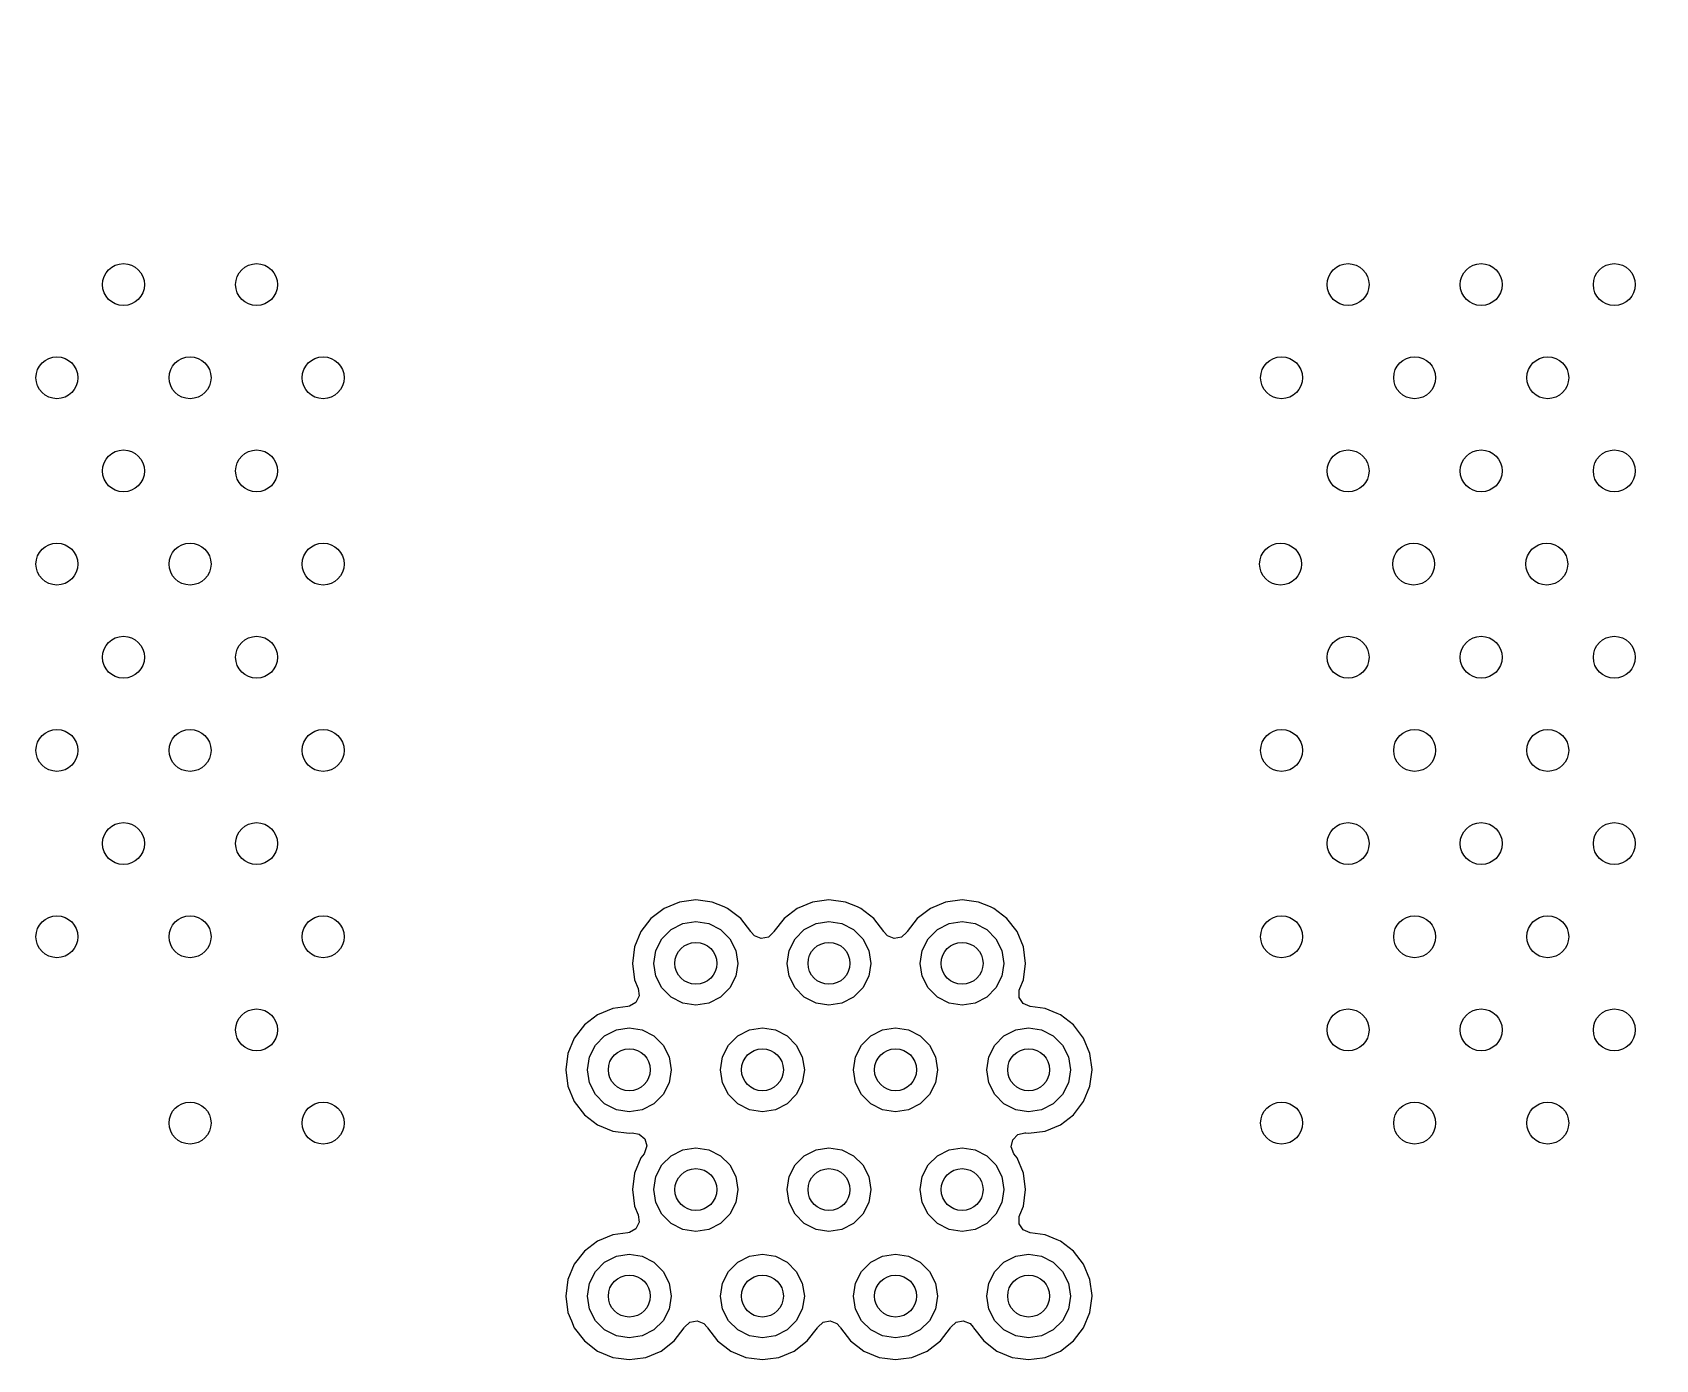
# Model space of a CAD drawing. Extents: x 116 to 183, y -128 to -37.6.
# Drawn here: x 142.64 to 158.13, y -75.03 to -62.36 of the extents above; entities that cross this region are included whole.
import ezdxf

# ---------------------------------------------------------------- set-up
doc = ezdxf.new("R2010")
doc.units = 0
doc.layers.add('BLACK', color=7, linetype='CONTINUOUS')

msp = doc.modelspace()

# ---------------------------------------------------------------- linework, layer by layer
at = {"layer": 'BLACK', "linetype": 'CONTINUOUS'}
for p, q in [((148.66816, -70.722463), (148.542718, -70.818718)), ((148.814237, -70.661956), (148.66816, -70.722463)), ((148.814239, -70.661955), (148.814237, -70.661956)), ((148.970999, -70.641318), (148.814239, -70.661955)), ((148.971001, -70.641318), (148.970999, -70.641318)), ((149.12776, -70.661955), (148.971001, -70.641318)), ((149.127762, -70.661956), (149.12776, -70.661955)), ((149.241908, -70.709237), (149.127762, -70.661956)), ((149.273841, -70.722464), (149.241908, -70.709237)), ((149.399282, -70.818718), (149.273841, -70.722464)), ((149.93816, -70.722463), (149.812718, -70.818718)), ((150.084237, -70.661956), (149.93816, -70.722463)), ((150.084239, -70.661955), (150.084237, -70.661956)), ((150.240999, -70.641318), (150.084239, -70.661955)), ((150.241001, -70.641318), (150.240999, -70.641318)), ((150.39776, -70.661955), (150.241001, -70.641318)), ((150.397762, -70.661956), (150.39776, -70.661955)), ((150.511908, -70.709237), (150.397762, -70.661956)), ((150.543841, -70.722464), (150.511908, -70.709237)), ((150.669282, -70.818718), (150.543841, -70.722464)), ((151.20816, -70.722463), (151.082718, -70.818718)), ((151.354237, -70.661956), (151.20816, -70.722463)), ((151.354239, -70.661955), (151.354237, -70.661956)), ((151.510999, -70.641318), (151.354239, -70.661955)), ((151.511001, -70.641318), (151.510999, -70.641318)), ((151.66776, -70.661955), (151.511001, -70.641318)), ((151.667762, -70.661956), (151.66776, -70.661955)), ((151.781908, -70.709237), (151.667762, -70.661956)), ((151.813841, -70.722464), (151.781908, -70.709237)), ((151.939282, -70.818718), (151.813841, -70.722464)), ((148.542718, -70.818718), (148.446463, -70.94416)), ((148.647393, -71.011886), (148.735886, -70.923393)), ((148.735886, -70.923393), (148.847393, -70.866577)), ((148.847393, -70.866577), (148.971, -70.847)), ((148.971, -70.847), (149.094607, -70.866577)), ((149.094607, -70.866577), (149.206114, -70.923393)), ((149.206114, -70.923393), (149.294607, -71.011886)), ((149.49468, -70.943044), (149.399282, -70.818718)), ((149.812718, -70.818718), (149.716458, -70.944166)), ((149.917393, -71.011886), (150.005886, -70.923393)), ((150.005886, -70.923393), (150.117393, -70.866577)), ((150.117393, -70.866577), (150.241, -70.847)), ((150.241, -70.847), (150.364607, -70.866577)), ((150.364607, -70.866577), (150.476114, -70.923393)), ((150.476114, -70.923393), (150.564607, -71.011886)), ((150.76468, -70.943044), (150.669282, -70.818718)), ((151.082718, -70.818718), (150.986458, -70.944166)), ((151.187393, -71.011886), (151.275886, -70.923393)), ((151.275886, -70.923393), (151.387393, -70.866577)), ((151.387393, -70.866577), (151.511, -70.847)), ((151.511, -70.847), (151.634607, -70.866577)), ((151.634607, -70.866577), (151.746114, -70.923393)), ((151.746114, -70.923393), (151.834607, -71.011886)), ((152.035536, -70.944159), (151.939282, -70.818718)), ((148.446463, -70.94416), (148.385956, -71.090237)), ((148.590577, -71.123393), (148.647393, -71.011886)), ((149.294607, -71.011886), (149.351423, -71.123393)), ((149.495541, -70.944166), (149.49468, -70.943044)), ((149.498613, -70.949487), (149.495541, -70.944166)), ((149.529349, -70.984959), (149.498613, -70.949487)), ((149.594214, -71.010927), (149.529349, -70.984959)), ((149.662821, -70.997703), (149.594214, -71.010927)), ((149.713387, -70.949487), (149.662821, -70.997703)), ((149.716458, -70.944166), (149.713387, -70.949487)), ((149.860577, -71.123393), (149.917393, -71.011886)), ((150.564607, -71.011886), (150.621423, -71.123393)), ((150.765541, -70.944166), (150.76468, -70.943044)), ((150.768613, -70.949487), (150.765541, -70.944166)), ((150.799349, -70.984959), (150.768613, -70.949487)), ((150.864214, -71.010927), (150.799349, -70.984959)), ((150.932821, -70.997703), (150.864214, -71.010927)), ((150.983387, -70.949487), (150.932821, -70.997703)), ((150.986458, -70.944166), (150.983387, -70.949487)), ((151.130577, -71.123393), (151.187393, -71.011886)), ((151.834607, -71.011886), (151.891423, -71.123393)), ((152.096044, -71.090238), (152.035536, -70.944159)), ((148.385955, -71.090239), (148.365318, -71.246998)), ((148.385956, -71.090237), (148.385955, -71.090239)), ((148.571, -71.247), (148.590577, -71.123393)), ((149.351423, -71.123393), (149.371, -71.247)), ((149.841, -71.247), (149.860577, -71.123393)), ((150.621423, -71.123393), (150.641, -71.247)), ((151.111, -71.247), (151.130577, -71.123393)), ((151.891423, -71.123393), (151.911, -71.247)), ((152.116682, -71.247), (152.096044, -71.090238)), ((148.365318, -71.246998), (148.365318, -71.247001)), ((148.365318, -71.247001), (148.385955, -71.40376)), ((148.590577, -71.370607), (148.571, -71.247)), ((148.647393, -71.482114), (148.590577, -71.370607)), ((149.351423, -71.370607), (149.294607, -71.482114)), ((149.371, -71.247), (149.351423, -71.370607)), ((149.860577, -71.370607), (149.841, -71.247)), ((149.917393, -71.482114), (149.860577, -71.370607)), ((150.621423, -71.370607), (150.564607, -71.482114)), ((150.641, -71.247), (150.621423, -71.370607)), ((151.130577, -71.370607), (151.111, -71.247)), ((151.187393, -71.482114), (151.130577, -71.370607)), ((151.891423, -71.370607), (151.834607, -71.482114)), ((151.911, -71.247), (151.891423, -71.370607)), ((152.096044, -71.403762), (152.116682, -71.247)), ((148.385955, -71.40376), (148.385957, -71.403765)), ((148.385957, -71.403765), (148.421126, -71.488671)), ((148.421126, -71.488671), (148.428595, -71.55814)), ((148.735886, -71.570607), (148.647393, -71.482114)), ((149.294607, -71.482114), (149.206114, -71.570607)), ((150.005886, -71.570607), (149.917393, -71.482114)), ((150.564607, -71.482114), (150.476114, -71.570607)), ((151.275886, -71.570607), (151.187393, -71.482114)), ((151.834607, -71.482114), (151.746114, -71.570607)), ((152.05605, -71.502606), (152.060873, -71.488671)), ((152.056881, -71.572471), (152.05605, -71.502606)), ((152.060873, -71.488671), (152.096044, -71.403762)), ((148.179237, -71.677956), (148.03316, -71.738463)), ((148.179238, -71.677956), (148.179237, -71.677956)), ((148.322751, -71.659062), (148.179238, -71.677956)), ((148.337231, -71.656271), (148.322751, -71.659062)), ((148.39732, -71.620619), (148.337231, -71.656271)), ((148.428595, -71.55814), (148.39732, -71.620619)), ((148.847393, -71.627423), (148.735886, -71.570607)), ((148.971, -71.647), (148.847393, -71.627423)), ((149.094607, -71.627423), (148.971, -71.647)), ((149.206114, -71.570607), (149.094607, -71.627423)), ((150.117393, -71.627423), (150.005886, -71.570607)), ((150.241, -71.647), (150.117393, -71.627423)), ((150.364607, -71.627423), (150.241, -71.647)), ((150.476114, -71.570607), (150.364607, -71.627423)), ((151.387393, -71.627423), (151.275886, -71.570607)), ((151.511, -71.647), (151.387393, -71.627423)), ((151.634607, -71.627423), (151.511, -71.647)), ((151.746114, -71.570607), (151.634607, -71.627423)), ((152.095352, -71.630795), (152.056881, -71.572471)), ((152.159249, -71.659062), (152.095352, -71.630795)), ((152.30276, -71.677955), (152.159249, -71.659062)), ((152.302762, -71.677956), (152.30276, -71.677955)), ((152.41889, -71.726058), (152.302762, -71.677956)), ((147.907718, -71.834718), (147.811463, -71.96016)), ((148.03316, -71.738463), (147.907718, -71.834718)), ((152.448841, -71.738464), (152.41889, -71.726058)), ((152.574282, -71.834718), (152.448841, -71.738464)), ((152.670536, -71.960159), (152.574282, -71.834718)), ((147.811463, -71.96016), (147.750956, -72.106237)), ((148.012393, -72.027886), (148.100886, -71.939393)), ((148.100886, -71.939393), (148.212393, -71.882577)), ((148.212393, -71.882577), (148.336, -71.863)), ((148.336, -71.863), (148.459607, -71.882577)), ((148.459607, -71.882577), (148.571114, -71.939393)), ((148.571114, -71.939393), (148.659607, -72.027886)), ((149.282393, -72.027886), (149.370886, -71.939393)), ((149.370886, -71.939393), (149.482393, -71.882577)), ((149.482393, -71.882577), (149.606, -71.863)), ((149.606, -71.863), (149.729607, -71.882577)), ((149.729607, -71.882577), (149.841114, -71.939393)), ((149.841114, -71.939393), (149.929607, -72.027886)), ((150.552393, -72.027886), (150.640886, -71.939393)), ((150.640886, -71.939393), (150.752393, -71.882577)), ((150.752393, -71.882577), (150.876, -71.863)), ((150.876, -71.863), (150.999607, -71.882577)), ((150.999607, -71.882577), (151.111114, -71.939393)), ((151.111114, -71.939393), (151.199607, -72.027886)), ((151.822393, -72.027886), (151.910886, -71.939393)), ((151.910886, -71.939393), (152.022393, -71.882577)), ((152.022393, -71.882577), (152.146, -71.863)), ((152.146, -71.863), (152.269607, -71.882577)), ((152.269607, -71.882577), (152.381114, -71.939393)), ((152.381114, -71.939393), (152.469607, -72.027886)), ((152.731044, -72.106238), (152.670536, -71.960159)), ((147.750955, -72.106239), (147.730318, -72.262998)), ((147.750956, -72.106237), (147.750955, -72.106239)), ((147.936, -72.263), (147.955577, -72.139393)), ((147.955577, -72.139393), (148.012393, -72.027886)), ((148.659607, -72.027886), (148.716423, -72.139393)), ((148.716423, -72.139393), (148.736, -72.263)), ((149.206, -72.263), (149.225577, -72.139393)), ((149.225577, -72.139393), (149.282393, -72.027886)), ((149.929607, -72.027886), (149.986423, -72.139393)), ((149.986423, -72.139393), (150.006, -72.263)), ((150.476, -72.263), (150.495577, -72.139393)), ((150.495577, -72.139393), (150.552393, -72.027886)), ((151.199607, -72.027886), (151.256423, -72.139393)), ((151.256423, -72.139393), (151.276, -72.263)), ((151.746, -72.263), (151.765577, -72.139393)), ((151.765577, -72.139393), (151.822393, -72.027886)), ((152.469607, -72.027886), (152.526423, -72.139393)), ((152.526423, -72.139393), (152.546, -72.263)), ((152.731044, -72.106239), (152.731044, -72.106238)), ((152.751113, -72.258681), (152.731044, -72.106239)), ((147.730318, -72.262998), (147.730318, -72.263001)), ((147.730318, -72.263001), (147.750955, -72.41976)), ((147.955577, -72.386607), (147.936, -72.263)), ((148.736, -72.263), (148.716423, -72.386607)), ((149.225577, -72.386607), (149.206, -72.263)), ((150.006, -72.263), (149.986423, -72.386607)), ((150.495577, -72.386607), (150.476, -72.263)), ((151.276, -72.263), (151.256423, -72.386607)), ((151.765577, -72.386607), (151.746, -72.263)), ((152.546, -72.263), (152.526423, -72.386607)), ((152.731044, -72.419762), (152.751682, -72.263)), ((152.751682, -72.263), (152.751113, -72.258681)), ((147.750955, -72.41976), (147.750956, -72.419762)), ((147.750956, -72.419762), (147.811464, -72.565841)), ((148.012393, -72.498114), (147.955577, -72.386607)), ((148.716423, -72.386607), (148.659607, -72.498114)), ((149.282393, -72.498114), (149.225577, -72.386607)), ((149.986423, -72.386607), (149.929607, -72.498114)), ((150.552393, -72.498114), (150.495577, -72.386607)), ((151.256423, -72.386607), (151.199607, -72.498114)), ((151.822393, -72.498114), (151.765577, -72.386607)), ((152.526423, -72.386607), (152.469607, -72.498114)), ((152.670536, -72.565841), (152.731044, -72.419762)), ((147.811464, -72.565841), (147.907718, -72.691282)), ((148.100886, -72.586607), (148.012393, -72.498114)), ((148.212393, -72.643423), (148.100886, -72.586607)), ((148.571114, -72.586607), (148.459607, -72.643423)), ((148.659607, -72.498114), (148.571114, -72.586607)), ((149.370886, -72.586607), (149.282393, -72.498114)), ((149.482393, -72.643423), (149.370886, -72.586607)), ((149.841114, -72.586607), (149.729607, -72.643423)), ((149.929607, -72.498114), (149.841114, -72.586607)), ((150.640886, -72.586607), (150.552393, -72.498114)), ((150.752393, -72.643423), (150.640886, -72.586607)), ((151.111114, -72.586607), (150.999607, -72.643423)), ((151.199607, -72.498114), (151.111114, -72.586607)), ((151.910886, -72.586607), (151.822393, -72.498114)), ((152.022393, -72.643423), (151.910886, -72.586607)), ((152.381114, -72.586607), (152.269607, -72.643423)), ((152.469607, -72.498114), (152.381114, -72.586607)), ((152.574282, -72.691282), (152.670536, -72.565841)), ((147.907718, -72.691282), (148.033159, -72.787536)), ((148.336, -72.663), (148.212393, -72.643423)), ((148.459607, -72.643423), (148.336, -72.663)), ((149.606, -72.663), (149.482393, -72.643423)), ((149.729607, -72.643423), (149.606, -72.663)), ((150.876, -72.663), (150.752393, -72.643423)), ((150.999607, -72.643423), (150.876, -72.663)), ((152.146, -72.663), (152.022393, -72.643423)), ((152.269607, -72.643423), (152.146, -72.663)), ((152.448841, -72.787536), (152.574282, -72.691282)), ((148.033159, -72.787536), (148.179238, -72.848044)), ((148.179238, -72.848044), (148.336, -72.868682)), ((148.336, -72.868682), (148.362214, -72.86523)), ((148.362214, -72.86523), (148.431246, -72.875994)), ((148.431246, -72.875994), (148.483503, -72.922373)), ((148.483503, -72.922373), (148.50239, -72.989641)), ((151.98003, -72.998486), (151.994069, -72.930041)), ((151.994069, -72.930041), (152.042883, -72.880051)), ((152.042883, -72.880051), (152.110974, -72.864388)), ((152.110974, -72.864388), (152.119756, -72.865226)), ((152.119756, -72.865226), (152.146, -72.868682)), ((152.146, -72.868682), (152.302762, -72.848044)), ((152.302762, -72.848044), (152.448841, -72.787536)), ((148.476776, -73.063654), (148.446464, -73.103158)), ((148.481911, -73.056442), (148.476776, -73.063654)), ((148.50239, -72.989641), (148.481911, -73.056442)), ((148.647393, -73.170886), (148.735886, -73.082393)), ((148.735886, -73.082393), (148.847393, -73.025577)), ((148.847393, -73.025577), (148.971, -73.006)), ((148.971, -73.006), (149.094607, -73.025577)), ((149.094607, -73.025577), (149.206114, -73.082393)), ((149.206114, -73.082393), (149.294607, -73.170886)), ((149.917393, -73.170886), (150.005886, -73.082393)), ((150.005886, -73.082393), (150.117393, -73.025577)), ((150.117393, -73.025577), (150.241, -73.006)), ((150.241, -73.006), (150.364607, -73.025577)), ((150.364607, -73.025577), (150.476114, -73.082393)), ((150.476114, -73.082393), (150.564607, -73.170886)), ((151.187393, -73.170886), (151.275886, -73.082393)), ((151.275886, -73.082393), (151.387393, -73.025577)), ((151.387393, -73.025577), (151.511, -73.006)), ((151.511, -73.006), (151.634607, -73.025577)), ((151.634607, -73.025577), (151.746114, -73.082393)), ((151.746114, -73.082393), (151.834607, -73.170886)), ((152.005224, -73.063655), (151.98003, -72.998486)), ((152.035535, -73.103157), (152.005224, -73.063655)), ((148.446464, -73.103158), (148.385956, -73.249237)), ((148.590577, -73.282393), (148.647393, -73.170886)), ((149.294607, -73.170886), (149.351423, -73.282393)), ((149.860577, -73.282393), (149.917393, -73.170886)), ((150.564607, -73.170886), (150.621423, -73.282393)), ((151.130577, -73.282393), (151.187393, -73.170886)), ((151.834607, -73.170886), (151.891423, -73.282393)), ((152.035535, -73.103158), (152.035535, -73.103157)), ((152.035536, -73.103159), (152.035535, -73.103158)), ((152.096044, -73.249238), (152.035536, -73.103159)), ((148.385955, -73.249239), (148.365318, -73.405998)), ((148.385956, -73.249237), (148.385955, -73.249239)), ((148.571, -73.406), (148.590577, -73.282393)), ((149.351423, -73.282393), (149.371, -73.406)), ((149.841, -73.406), (149.860577, -73.282393)), ((150.621423, -73.282393), (150.641, -73.406)), ((151.111, -73.406), (151.130577, -73.282393)), ((151.891423, -73.282393), (151.911, -73.406)), ((152.116682, -73.406), (152.096044, -73.249238)), ((148.365318, -73.405998), (148.365318, -73.406001)), ((148.365318, -73.406001), (148.385955, -73.56276)), ((148.590577, -73.529607), (148.571, -73.406)), ((148.647393, -73.641114), (148.590577, -73.529607)), ((149.351423, -73.529607), (149.294607, -73.641114)), ((149.371, -73.406), (149.351423, -73.529607)), ((149.860577, -73.529607), (149.841, -73.406)), ((149.917393, -73.641114), (149.860577, -73.529607)), ((150.621423, -73.529607), (150.564607, -73.641114)), ((150.641, -73.406), (150.621423, -73.529607)), ((151.130577, -73.529607), (151.111, -73.406)), ((151.187393, -73.641114), (151.130577, -73.529607)), ((151.891423, -73.529607), (151.834607, -73.641114)), ((151.911, -73.406), (151.891423, -73.529607)), ((152.096044, -73.562762), (152.116682, -73.406)), ((148.385955, -73.56276), (148.385957, -73.562765)), ((148.385957, -73.562765), (148.421126, -73.647671)), ((148.421126, -73.647671), (148.428595, -73.71714)), ((148.735886, -73.729607), (148.647393, -73.641114)), ((149.294607, -73.641114), (149.206114, -73.729607)), ((150.005886, -73.729607), (149.917393, -73.641114)), ((150.564607, -73.641114), (150.476114, -73.729607)), ((151.275886, -73.729607), (151.187393, -73.641114)), ((151.834607, -73.641114), (151.746114, -73.729607)), ((152.05605, -73.661606), (152.060873, -73.647671)), ((152.056881, -73.731471), (152.05605, -73.661606)), ((152.060873, -73.647671), (152.096044, -73.562762)), ((148.179237, -73.836956), (148.03316, -73.897463)), ((148.179238, -73.836956), (148.179237, -73.836956)), ((148.322751, -73.818062), (148.179238, -73.836956)), ((148.337231, -73.815271), (148.322751, -73.818062)), ((148.39732, -73.779619), (148.337231, -73.815271)), ((148.428595, -73.71714), (148.39732, -73.779619)), ((148.847393, -73.786423), (148.735886, -73.729607)), ((148.971, -73.806), (148.847393, -73.786423)), ((149.094607, -73.786423), (148.971, -73.806)), ((149.206114, -73.729607), (149.094607, -73.786423)), ((150.117393, -73.786423), (150.005886, -73.729607)), ((150.241, -73.806), (150.117393, -73.786423)), ((150.364607, -73.786423), (150.241, -73.806)), ((150.476114, -73.729607), (150.364607, -73.786423)), ((151.387393, -73.786423), (151.275886, -73.729607)), ((151.511, -73.806), (151.387393, -73.786423)), ((151.634607, -73.786423), (151.511, -73.806)), ((151.746114, -73.729607), (151.634607, -73.786423)), ((152.095352, -73.789795), (152.056881, -73.731471)), ((152.159249, -73.818062), (152.095352, -73.789795)), ((152.30276, -73.836955), (152.159249, -73.818062)), ((152.302762, -73.836956), (152.30276, -73.836955)), ((152.41889, -73.885058), (152.302762, -73.836956)), ((147.907718, -73.993718), (147.811463, -74.11916)), ((148.03316, -73.897463), (147.907718, -73.993718)), ((148.212393, -74.041577), (148.336, -74.022)), ((148.336, -74.022), (148.459607, -74.041577)), ((149.482393, -74.041577), (149.606, -74.022)), ((149.606, -74.022), (149.729607, -74.041577)), ((150.752393, -74.041577), (150.876, -74.022)), ((150.876, -74.022), (150.999607, -74.041577)), ((152.022393, -74.041577), (152.146, -74.022)), ((152.146, -74.022), (152.269607, -74.041577)), ((152.448841, -73.897464), (152.41889, -73.885058)), ((152.574282, -73.993718), (152.448841, -73.897464)), ((152.670536, -74.119159), (152.574282, -73.993718)), ((147.811463, -74.11916), (147.750956, -74.265237)), ((148.012393, -74.186886), (148.100886, -74.098393)), ((148.100886, -74.098393), (148.212393, -74.041577)), ((148.459607, -74.041577), (148.571114, -74.098393)), ((148.571114, -74.098393), (148.659607, -74.186886)), ((149.282393, -74.186886), (149.370886, -74.098393)), ((149.370886, -74.098393), (149.482393, -74.041577)), ((149.729607, -74.041577), (149.841114, -74.098393)), ((149.841114, -74.098393), (149.929607, -74.186886)), ((150.552393, -74.186886), (150.640886, -74.098393)), ((150.640886, -74.098393), (150.752393, -74.041577)), ((150.999607, -74.041577), (151.111114, -74.098393)), ((151.111114, -74.098393), (151.199607, -74.186886)), ((151.822393, -74.186886), (151.910886, -74.098393)), ((151.910886, -74.098393), (152.022393, -74.041577)), ((152.269607, -74.041577), (152.381114, -74.098393)), ((152.381114, -74.098393), (152.469607, -74.186886)), ((152.731044, -74.265238), (152.670536, -74.119159)), ((147.750955, -74.265239), (147.730318, -74.421998)), ((147.750956, -74.265237), (147.750955, -74.265239)), ((147.936, -74.422), (147.955577, -74.298393)), ((147.955577, -74.298393), (148.012393, -74.186886)), ((148.659607, -74.186886), (148.716423, -74.298393)), ((148.716423, -74.298393), (148.736, -74.422)), ((149.206, -74.422), (149.225577, -74.298393)), ((149.225577, -74.298393), (149.282393, -74.186886)), ((149.929607, -74.186886), (149.986423, -74.298393)), ((149.986423, -74.298393), (150.006, -74.422)), ((150.476, -74.422), (150.495577, -74.298393)), ((150.495577, -74.298393), (150.552393, -74.186886)), ((151.199607, -74.186886), (151.256423, -74.298393)), ((151.256423, -74.298393), (151.276, -74.422)), ((151.746, -74.422), (151.765577, -74.298393)), ((151.765577, -74.298393), (151.822393, -74.186886)), ((152.469607, -74.186886), (152.526423, -74.298393)), ((152.526423, -74.298393), (152.546, -74.422)), ((152.731044, -74.265239), (152.731044, -74.265238)), ((152.751113, -74.417681), (152.731044, -74.265239)), ((147.730318, -74.421998), (147.730318, -74.422001)), ((147.730318, -74.422001), (147.750955, -74.57876)), ((147.955577, -74.545607), (147.936, -74.422)), ((148.736, -74.422), (148.716423, -74.545607)), ((149.225577, -74.545607), (149.206, -74.422)), ((150.006, -74.422), (149.986423, -74.545607)), ((150.495577, -74.545607), (150.476, -74.422)), ((151.276, -74.422), (151.256423, -74.545607)), ((151.765577, -74.545607), (151.746, -74.422)), ((152.546, -74.422), (152.526423, -74.545607)), ((152.731044, -74.578762), (152.751682, -74.422)), ((152.751682, -74.422), (152.751113, -74.417681)), ((147.750955, -74.57876), (147.750956, -74.578762)), ((147.750956, -74.578762), (147.784383, -74.659463)), ((148.012393, -74.657114), (147.955577, -74.545607)), ((148.716423, -74.545607), (148.659607, -74.657114)), ((149.282393, -74.657114), (149.225577, -74.545607)), ((149.986423, -74.545607), (149.929607, -74.657114)), ((150.552393, -74.657114), (150.495577, -74.545607)), ((151.256423, -74.545607), (151.199607, -74.657114)), ((151.822393, -74.657114), (151.765577, -74.545607)), ((152.526423, -74.545607), (152.469607, -74.657114)), ((152.670536, -74.724841), (152.731044, -74.578762)), ((147.784383, -74.659463), (147.811464, -74.724841)), ((147.811464, -74.724841), (147.907718, -74.850282)), ((148.100886, -74.745607), (148.012393, -74.657114)), ((148.212393, -74.802423), (148.100886, -74.745607)), ((148.571114, -74.745607), (148.459607, -74.802423)), ((148.659607, -74.657114), (148.571114, -74.745607)), ((148.764282, -74.850282), (148.860536, -74.724841)), ((148.860536, -74.724841), (148.860541, -74.724828)), ((148.860541, -74.724828), (148.86361, -74.719515)), ((148.86361, -74.719515), (148.914175, -74.671298)), ((148.914175, -74.671298), (148.982782, -74.658072)), ((148.982782, -74.658072), (149.047648, -74.684037)), ((149.047648, -74.684037), (149.07839, -74.719515)), ((149.07839, -74.719515), (149.081461, -74.724834)), ((149.081461, -74.724834), (149.081464, -74.724841)), ((149.081464, -74.724841), (149.177718, -74.850282)), ((149.370886, -74.745607), (149.282393, -74.657114)), ((149.482393, -74.802423), (149.370886, -74.745607)), ((149.841114, -74.745607), (149.729607, -74.802423)), ((149.929607, -74.657114), (149.841114, -74.745607)), ((150.034282, -74.850282), (150.130536, -74.724841)), ((150.130536, -74.724841), (150.130541, -74.724828)), ((150.130541, -74.724828), (150.13361, -74.719515)), ((150.13361, -74.719515), (150.184175, -74.671298)), ((150.184175, -74.671298), (150.252782, -74.658072)), ((150.252782, -74.658072), (150.317648, -74.684037)), ((150.317648, -74.684037), (150.34839, -74.719515)), ((150.34839, -74.719515), (150.351461, -74.724834)), ((150.351461, -74.724834), (150.351464, -74.724841)), ((150.351464, -74.724841), (150.447718, -74.850282)), ((150.640886, -74.745607), (150.552393, -74.657114)), ((150.752393, -74.802423), (150.640886, -74.745607)), ((151.111114, -74.745607), (150.999607, -74.802423)), ((151.199607, -74.657114), (151.111114, -74.745607)), ((151.304282, -74.850282), (151.400536, -74.724841)), ((151.400536, -74.724841), (151.400541, -74.724828)), ((151.400541, -74.724828), (151.40361, -74.719515)), ((151.40361, -74.719515), (151.454175, -74.671298)), ((151.454175, -74.671298), (151.522782, -74.658072)), ((151.522782, -74.658072), (151.587648, -74.684037)), ((151.587648, -74.684037), (151.61839, -74.719515)), ((151.61839, -74.719515), (151.621461, -74.724834)), ((151.621461, -74.724834), (151.621464, -74.724841)), ((151.621464, -74.724841), (151.717718, -74.850282)), ((151.910886, -74.745607), (151.822393, -74.657114)), ((152.022393, -74.802423), (151.910886, -74.745607)), ((152.381114, -74.745607), (152.269607, -74.802423)), ((152.469607, -74.657114), (152.381114, -74.745607)), ((152.574282, -74.850282), (152.670536, -74.724841)), ((147.907718, -74.850282), (148.033159, -74.946536)), ((148.033159, -74.946536), (148.179238, -75.007044)), ((148.336, -74.822), (148.212393, -74.802423)), ((148.459607, -74.802423), (148.336, -74.822)), ((148.492762, -75.007044), (148.638841, -74.946536)), ((148.638841, -74.946536), (148.764282, -74.850282)), ((149.177718, -74.850282), (149.303159, -74.946536)), ((149.303159, -74.946536), (149.449238, -75.007044)), ((149.606, -74.822), (149.482393, -74.802423)), ((149.729607, -74.802423), (149.606, -74.822)), ((149.762762, -75.007044), (149.908841, -74.946536)), ((149.908841, -74.946536), (150.034282, -74.850282)), ((150.447718, -74.850282), (150.573159, -74.946536)), ((150.573159, -74.946536), (150.719238, -75.007044)), ((150.876, -74.822), (150.752393, -74.802423)), ((150.999607, -74.802423), (150.876, -74.822)), ((151.032762, -75.007044), (151.178841, -74.946536)), ((151.178841, -74.946536), (151.304282, -74.850282)), ((151.717718, -74.850282), (151.843159, -74.946536)), ((151.843159, -74.946536), (151.989238, -75.007044)), ((152.146, -74.822), (152.022393, -74.802423)), ((152.269607, -74.802423), (152.146, -74.822)), ((152.302762, -75.007044), (152.448841, -74.946536)), ((152.448841, -74.946536), (152.574282, -74.850282)), ((148.179238, -75.007044), (148.233191, -75.014147)), ((148.233191, -75.014147), (148.335999, -75.027682)), ((148.335999, -75.027682), (148.336, -75.027682)), ((148.336, -75.027682), (148.336001, -75.027682)), ((148.336001, -75.027682), (148.388254, -75.020802)), ((148.388254, -75.020802), (148.492762, -75.007044)), ((149.449238, -75.007044), (149.503191, -75.014147)), ((149.503191, -75.014147), (149.605999, -75.027682)), ((149.605999, -75.027682), (149.606, -75.027682)), ((149.606, -75.027682), (149.606001, -75.027682)), ((149.606001, -75.027682), (149.658254, -75.020802)), ((149.658254, -75.020802), (149.762762, -75.007044)), ((150.719238, -75.007044), (150.773191, -75.014147)), ((150.773191, -75.014147), (150.875999, -75.027682)), ((150.875999, -75.027682), (150.876, -75.027682)), ((150.876, -75.027682), (150.876001, -75.027682)), ((150.876001, -75.027682), (150.928254, -75.020802)), ((150.928254, -75.020802), (151.032762, -75.007044)), ((151.989238, -75.007044), (152.043191, -75.014147)), ((152.043191, -75.014147), (152.145999, -75.027682)), ((152.145999, -75.027682), (152.146, -75.027682)), ((152.146, -75.027682), (152.146001, -75.027682)), ((152.146001, -75.027682), (152.198254, -75.020802)), ((152.198254, -75.020802), (152.302762, -75.007044))]:
    msp.add_line(p, q, dxfattribs=at)
at = {"layer": 'BLACK'}
for centre in [(143.51, -64.77), (144.78, -64.77), (155.194, -64.77), (156.464, -64.77), (157.734, -64.77), (142.875, -65.659), (144.145, -65.659), (145.415, -65.659), (154.559, -65.659), (155.829, -65.659), (157.099, -65.659), (143.51, -66.548), (144.78, -66.548), (155.194, -66.548), (156.464, -66.548), (157.734, -66.548), (142.875, -67.437), (144.145, -67.437), (145.415, -67.437), (154.549626, -67.437), (155.819626, -67.437), (157.089626, -67.437), (143.51, -68.326), (144.78, -68.326), (155.194, -68.326), (156.464, -68.326), (157.734, -68.326), (142.875, -69.215), (144.145, -69.215), (145.415, -69.215), (154.559, -69.215), (155.829, -69.215), (157.099, -69.215), (143.51, -70.104), (144.78, -70.104), (155.194, -70.104), (156.464, -70.104), (157.734, -70.104), (142.875, -70.993), (144.145, -70.993), (145.415, -70.993), (154.559, -70.993), (155.829, -70.993), (157.099, -70.993), (148.971, -71.247), (150.241, -71.247), (151.511, -71.247), (144.78, -71.882), (155.194, -71.882), (156.464, -71.882), (157.734, -71.882), (148.336, -72.263), (149.606, -72.263), (150.876, -72.263), (152.146, -72.263), (144.145, -72.771), (145.415, -72.771), (154.559, -72.771), (155.829, -72.771), (157.099, -72.771), (148.971, -73.406), (150.241, -73.406), (151.511, -73.406), (148.336, -74.422), (149.606, -74.422), (150.876, -74.422), (152.146, -74.422)]:
    msp.add_circle(centre, 0.2, dxfattribs=at)
msp.add_arc((149.450502, -71.074296), 33.5, 0, 180, dxfattribs=at)

doc.saveas('drawing.dxf')
